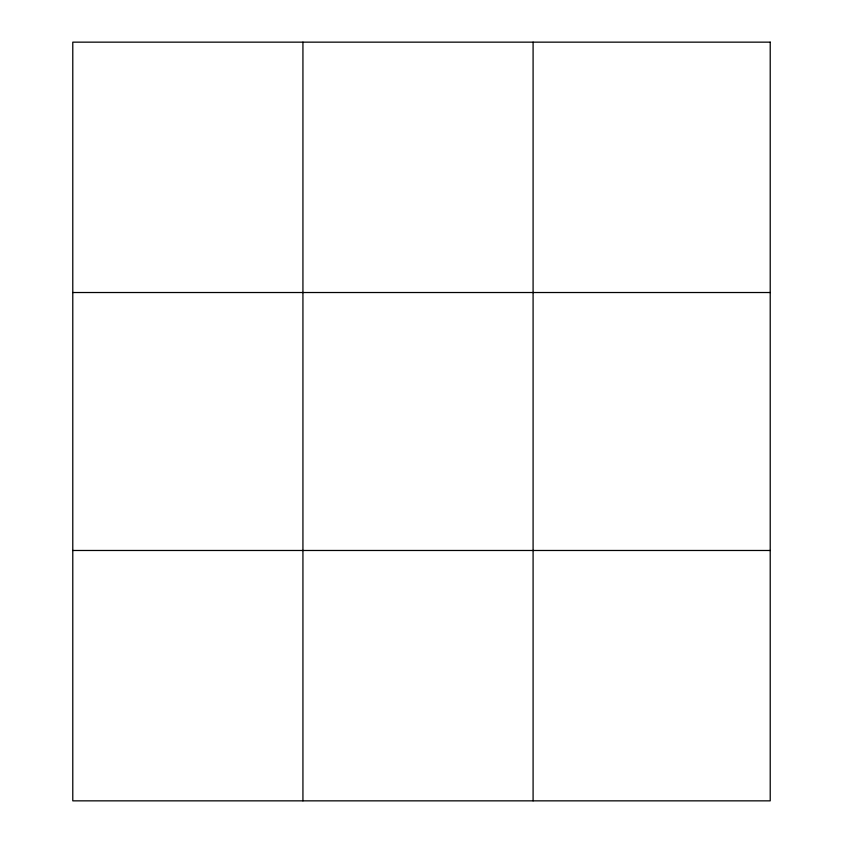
<?xml version="1.0" encoding="UTF-8"?>
<svg xmlns="http://www.w3.org/2000/svg" width="843" height="843" viewBox="0 0 843 843"><rect width="100%" height="100%" fill="white"/><g stroke="black" fill="none" stroke-linecap="round" stroke-linejoin="round"><path stroke-width="1.26" d="M302.932 42.15L302.932 800.85M533.092 42.15L533.092 800.85M72.783 292.521L770.217 292.521M72.783 550.479L770.217 550.479M770.217 42.15L770.217 800.85L72.783 800.85L72.783 42.15L770.217 42.15"/></g></svg>
